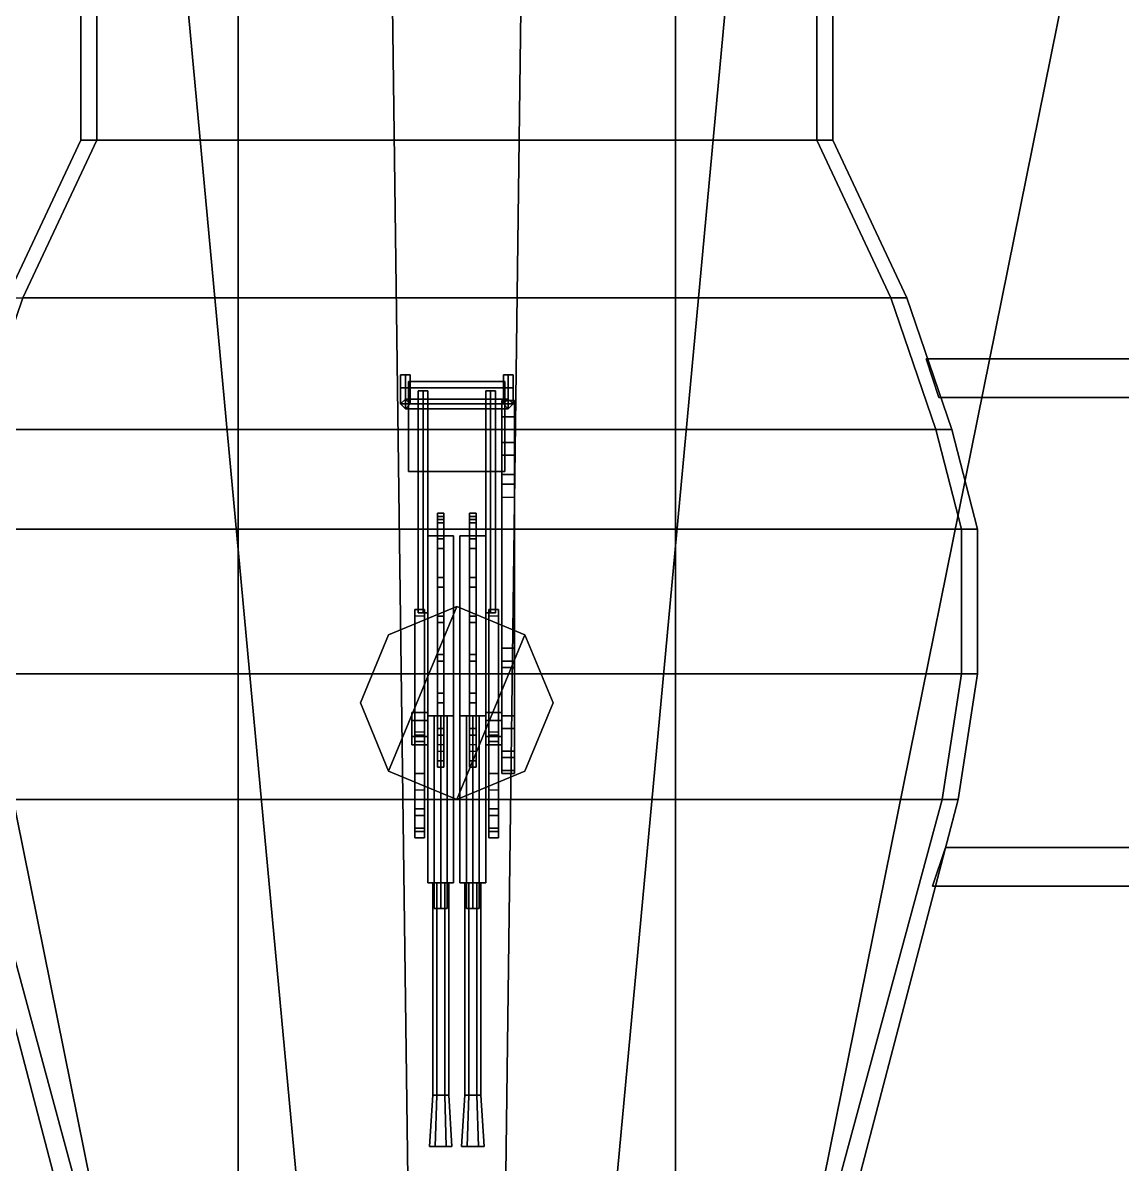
# Model space of a CAD drawing. Header units: millimetres. Extents: x -4.4 to 4.4, y -34.7 to 40.8.
# Drawn here: x -1.35 to 2.07, y -13.905 to -10.355 of the extents above; entities that cross this region are included whole.
import ezdxf

# ---------------------------------------------------------------- set-up
doc = ezdxf.new("R2010")
doc.units = ezdxf.units.MM
for name, color, linetype in [('gun', 1, 'Continuous'), ('sleeve', 5, 'Continuous'), ('superstructure', 3, 'Continuous'), ('turret', 2, 'Continuous')]:
    doc.layers.add(name, color=color, linetype=linetype)

msp = doc.modelspace()

# ---------------------------------------------------------------- linework, layer by layer
for points in [[(-0.68, -9.51, 2.26), (-3.01, -9.51, 2.16), (-3.01, -14.9, 2.13), (-0.68, -14.9, 2.2)], [(-2.79, -9.51, -1.97), (-2.04, -9.51, -2.19), (-0.95, -14.9, -2.19), (-2.43, -14.9, -1.51)], [(-2.04, -9.51, -2.19), (-0.91, -9.51, -2.41), (-0.41, -14.9, -2.41), (-0.95, -14.9, -2.19)], [(-0.91, -9.51, -2.41), (-0.21, -9.51, -2.54), (-0.14, -14.9, -2.54), (-0.41, -14.9, -2.41)], [(-0.68, -14.9, 2.2), (0.68, -14.9, 2.2), (0.68, -9.51, 2.26), (-0.68, -9.51, 2.26)], [(0.14, -14.9, -2.54), (-0.14, -14.9, -2.54), (-0.21, -9.51, -2.54), (0.21, -9.51, -2.54)], [(0.41, -14.9, -2.41), (0.14, -14.9, -2.54), (0.21, -9.51, -2.54), (0.91, -9.51, -2.41)], [(0.95, -14.9, -2.19), (0.41, -14.9, -2.41), (0.91, -9.51, -2.41), (2.04, -9.51, -2.19)], [(0.68, -14.9, 2.2), (3.01, -14.9, 2.13), (3.01, -9.51, 2.16), (0.68, -9.51, 2.26)], [(2.43, -14.9, -1.51), (0.95, -14.9, -2.19), (2.04, -9.51, -2.19), (2.79, -9.51, -1.97)], [(1.46, -11.4, 5.28), (4.13, -11.4, 4.17), (4.03, -11.4, 4.17), (1.46, -11.4, 5.18)], [(1.5, -11.52, 5.28), (4.13, -11.52, 4.17), (4.13, -11.4, 4.17), (1.46, -11.4, 5.28)], [(4.03, -11.4, 4.17), (4.03, -11.52, 4.17), (1.5, -11.52, 5.18), (1.46, -11.4, 5.18)], [(1.5, -11.52, 5.18), (4.03, -11.52, 4.17), (4.13, -11.52, 4.17), (1.5, -11.52, 5.28)], [(4.03, -12.92, 4.17), (4.03, -13.04, 4.17), (1.48, -13.04, 5.18), (1.52, -12.92, 5.18)], [(1.48, -13.04, 5.28), (4.13, -13.04, 4.17), (4.13, -12.92, 4.17), (1.52, -12.92, 5.28)], [(1.52, -12.92, 5.28), (4.13, -12.92, 4.17), (4.03, -12.92, 4.17), (1.52, -12.92, 5.18)], [(1.48, -13.04, 5.18), (4.03, -13.04, 4.17), (4.13, -13.04, 4.17), (1.48, -13.04, 5.28)]]:
    msp.add_3dface(points)
at = {"layer": 'gun'}
for points in [[(-0.0625, -13.03, 4.9617), (-0.075, -13.03, 4.94), (-0.075, -13.69, 4.94), (-0.0625, -13.69, 4.9617)], [(-0.075, -13.03, 4.94), (-0.0625, -13.03, 4.9183), (-0.0625, -13.69, 4.9183), (-0.075, -13.69, 4.94)], [(-0.0375, -13.03, 4.9617), (-0.0625, -13.03, 4.9617), (-0.0625, -13.69, 4.9617), (-0.0375, -13.69, 4.9617)], [(-0.0625, -13.03, 4.9183), (-0.0375, -13.03, 4.9183), (-0.0375, -13.69, 4.9183), (-0.0625, -13.69, 4.9183)], [(-0.025, -13.03, 4.94), (-0.0375, -13.03, 4.9617), (-0.0375, -13.69, 4.9617), (-0.025, -13.69, 4.94)], [(-0.0375, -13.03, 4.9183), (-0.025, -13.03, 4.94), (-0.025, -13.69, 4.94), (-0.0375, -13.69, 4.9183)], [(0.0375, -13.03, 4.7617), (0.025, -13.03, 4.74), (0.025, -13.69, 4.74), (0.0375, -13.69, 4.7617)], [(0.025, -13.03, 4.74), (0.0375, -13.03, 4.7183), (0.0375, -13.69, 4.7183), (0.025, -13.69, 4.74)], [(0.0625, -13.03, 4.7617), (0.0375, -13.03, 4.7617), (0.0375, -13.69, 4.7617), (0.0625, -13.69, 4.7617)], [(0.0375, -13.03, 4.7183), (0.0625, -13.03, 4.7183), (0.0625, -13.69, 4.7183), (0.0375, -13.69, 4.7183)], [(0.075, -13.03, 4.74), (0.0625, -13.03, 4.7617), (0.0625, -13.69, 4.7617), (0.075, -13.69, 4.74)], [(0.0625, -13.03, 4.7183), (0.075, -13.03, 4.74), (0.075, -13.69, 4.74), (0.0625, -13.69, 4.7183)], [(-0.085, -13.85, 4.94), (-0.0675, -13.85, 4.9703), (-0.0625, -13.69, 4.9617), (-0.075, -13.69, 4.94)], [(-0.0675, -13.85, 4.9097), (-0.085, -13.85, 4.94), (-0.075, -13.69, 4.94), (-0.0625, -13.69, 4.9183)], [(-0.0675, -13.85, 4.9703), (-0.0325, -13.85, 4.9703), (-0.0375, -13.69, 4.9617), (-0.0625, -13.69, 4.9617)], [(-0.0325, -13.85, 4.9097), (-0.0675, -13.85, 4.9097), (-0.0625, -13.69, 4.9183), (-0.0375, -13.69, 4.9183)], [(-0.0325, -13.85, 4.9703), (-0.015, -13.85, 4.94), (-0.025, -13.69, 4.94), (-0.0375, -13.69, 4.9617)], [(-0.015, -13.85, 4.94), (-0.0325, -13.85, 4.9097), (-0.0375, -13.69, 4.9183), (-0.025, -13.69, 4.94)], [(0.015, -13.85, 4.74), (0.0325, -13.85, 4.7703), (0.0375, -13.69, 4.7617), (0.025, -13.69, 4.74)], [(0.0325, -13.85, 4.7097), (0.015, -13.85, 4.74), (0.025, -13.69, 4.74), (0.0375, -13.69, 4.7183)], [(0.0325, -13.85, 4.7703), (0.0675, -13.85, 4.7703), (0.0625, -13.69, 4.7617), (0.0375, -13.69, 4.7617)], [(0.0675, -13.85, 4.7097), (0.0325, -13.85, 4.7097), (0.0375, -13.69, 4.7183), (0.0625, -13.69, 4.7183)], [(0.0675, -13.85, 4.7703), (0.085, -13.85, 4.74), (0.075, -13.69, 4.74), (0.0625, -13.69, 4.7617)], [(0.085, -13.85, 4.74), (0.0675, -13.85, 4.7097), (0.0625, -13.69, 4.7183), (0.075, -13.69, 4.74)], [(-0.0675, -13.85, 4.9097), (-0.0325, -13.85, 4.9703), (-0.0675, -13.85, 4.9703), (-0.085, -13.85, 4.94)], [(-0.0325, -13.85, 4.9097), (-0.015, -13.85, 4.94), (-0.0325, -13.85, 4.9703), (-0.0675, -13.85, 4.9097)], [(0.0325, -13.85, 4.7097), (0.0675, -13.85, 4.7703), (0.0325, -13.85, 4.7703), (0.015, -13.85, 4.74)], [(0.0675, -13.85, 4.7097), (0.085, -13.85, 4.74), (0.0675, -13.85, 4.7703), (0.0325, -13.85, 4.7097)]]:
    msp.add_3dface(points, dxfattribs=at)
at = {"layer": 'sleeve'}
for points in [[(-0.06, -11.88, 5.04), (-0.06, -11.9, 5.16), (-0.04, -11.9, 5.16), (-0.04, -11.88, 5.04)], [(-0.06, -11.9, 5.04), (-0.06, -11.93, 5.16), (-0.06, -11.9, 5.16), (-0.06, -11.88, 5.04)], [(-0.06, -11.9, 4.99), (-0.06, -11.9, 5.04), (-0.06, -11.88, 5.04), (-0.06, -11.88, 4.99)], [(-0.06, -11.88, 4.99), (-0.06, -11.88, 5.04), (-0.04, -11.88, 5.04), (-0.04, -11.88, 4.99)], [(-0.06, -11.89, 4.85), (-0.06, -11.88, 4.99), (-0.04, -11.88, 4.99), (-0.04, -11.89, 4.85)], [(-0.06, -11.91, 4.85), (-0.06, -11.9, 4.99), (-0.06, -11.88, 4.99), (-0.06, -11.89, 4.85)], [(-0.04, -11.89, 4.85), (-0.04, -11.91, 4.85), (-0.06, -11.91, 4.85), (-0.06, -11.89, 4.85)], [(-0.04, -11.9, 5.16), (-0.04, -11.93, 5.16), (-0.04, -11.9, 5.04), (-0.04, -11.88, 5.04)], [(-0.04, -11.88, 5.04), (-0.04, -11.9, 5.04), (-0.04, -11.9, 4.99), (-0.04, -11.88, 4.99)], [(-0.04, -11.88, 4.99), (-0.04, -11.9, 4.99), (-0.04, -11.91, 4.85), (-0.04, -11.89, 4.85)], [(0.04, -11.9, 4.79), (0.04, -11.9, 4.84), (0.04, -11.88, 4.84), (0.04, -11.88, 4.79)], [(0.04, -11.88, 4.79), (0.04, -11.88, 4.84), (0.06, -11.88, 4.84), (0.06, -11.88, 4.79)], [(0.04, -11.89, 4.65), (0.04, -11.88, 4.79), (0.06, -11.88, 4.79), (0.06, -11.89, 4.65)], [(0.04, -11.91, 4.65), (0.04, -11.9, 4.79), (0.04, -11.88, 4.79), (0.04, -11.89, 4.65)], [(0.04, -11.88, 4.84), (0.04, -11.9, 4.96), (0.06, -11.9, 4.96), (0.06, -11.88, 4.84)], [(0.04, -11.9, 4.84), (0.04, -11.93, 4.96), (0.04, -11.9, 4.96), (0.04, -11.88, 4.84)], [(0.06, -11.89, 4.65), (0.06, -11.91, 4.65), (0.04, -11.91, 4.65), (0.04, -11.89, 4.65)], [(0.06, -11.88, 4.84), (0.06, -11.9, 4.84), (0.06, -11.9, 4.79), (0.06, -11.88, 4.79)], [(0.06, -11.88, 4.79), (0.06, -11.9, 4.79), (0.06, -11.91, 4.65), (0.06, -11.89, 4.65)], [(0.06, -11.9, 4.96), (0.06, -11.93, 4.96), (0.06, -11.9, 4.84), (0.06, -11.88, 4.84)], [(-0.04, -11.9, 5.04), (-0.04, -11.93, 5.16), (-0.06, -11.93, 5.16), (-0.06, -11.9, 5.04)], [(-0.04, -11.9, 4.99), (-0.04, -11.9, 5.04), (-0.06, -11.9, 5.04), (-0.06, -11.9, 4.99)], [(-0.04, -11.91, 4.85), (-0.04, -11.9, 4.99), (-0.06, -11.9, 4.99), (-0.06, -11.91, 4.85)], [(-0.06, -11.9, 5.16), (-0.06, -11.96, 5.3), (-0.04, -11.96, 5.3), (-0.04, -11.9, 5.16)], [(-0.06, -11.93, 5.16), (-0.06, -11.99, 5.3), (-0.06, -11.96, 5.3), (-0.06, -11.9, 5.16)], [(-0.04, -11.96, 5.3), (-0.04, -11.99, 5.3), (-0.04, -11.93, 5.16), (-0.04, -11.9, 5.16)], [(0.04, -11.9, 4.96), (0.04, -11.96, 5.1), (0.06, -11.96, 5.1), (0.06, -11.9, 4.96)], [(0.04, -11.93, 4.96), (0.04, -11.99, 5.1), (0.04, -11.96, 5.1), (0.04, -11.9, 4.96)], [(0.06, -11.9, 4.79), (0.06, -11.9, 4.84), (0.04, -11.9, 4.84), (0.04, -11.9, 4.79)], [(0.06, -11.91, 4.65), (0.06, -11.9, 4.79), (0.04, -11.9, 4.79), (0.04, -11.91, 4.65)], [(0.06, -11.9, 4.84), (0.06, -11.93, 4.96), (0.04, -11.93, 4.96), (0.04, -11.9, 4.84)], [(0.06, -11.96, 5.1), (0.06, -11.99, 5.1), (0.06, -11.93, 4.96), (0.06, -11.9, 4.96)], [(-0.09, -11.95, 4.99), (-0.09, -12.51, 4.99), (-0.01, -12.51, 4.99), (-0.01, -11.95, 4.99)], [(-0.01, -11.95, 4.85), (-0.01, -12.51, 4.85), (-0.09, -12.51, 4.85), (-0.09, -11.95, 4.85)], [(-0.09, -12.51, 4.85), (-0.09, -12.51, 4.99), (-0.09, -11.95, 4.99), (-0.09, -11.95, 4.85)], [(-0.09, -11.95, 4.85), (-0.09, -11.95, 4.99), (-0.01, -11.95, 4.99), (-0.01, -11.95, 4.85)], [(-0.04, -11.93, 5.16), (-0.04, -11.99, 5.3), (-0.06, -11.99, 5.3), (-0.06, -11.93, 5.16)], [(-0.06, -11.96, 5.3), (-0.06, -12.08, 5.45), (-0.04, -12.08, 5.45), (-0.04, -11.96, 5.3)], [(-0.06, -11.99, 5.3), (-0.06, -12.11, 5.44), (-0.06, -12.08, 5.45), (-0.06, -11.96, 5.3)], [(-0.04, -12.08, 5.45), (-0.04, -12.11, 5.44), (-0.04, -11.99, 5.3), (-0.04, -11.96, 5.3)], [(-0.01, -11.95, 4.99), (-0.01, -12.51, 4.99), (-0.01, -12.51, 4.85), (-0.01, -11.95, 4.85)], [(0.01, -12.51, 4.65), (0.01, -12.51, 4.79), (0.01, -11.95, 4.79), (0.01, -11.95, 4.65)], [(0.01, -11.95, 4.79), (0.01, -12.51, 4.79), (0.09, -12.51, 4.79), (0.09, -11.95, 4.79)], [(0.09, -11.95, 4.65), (0.09, -12.51, 4.65), (0.01, -12.51, 4.65), (0.01, -11.95, 4.65)], [(0.01, -11.95, 4.65), (0.01, -11.95, 4.79), (0.09, -11.95, 4.79), (0.09, -11.95, 4.65)], [(0.06, -11.93, 4.96), (0.06, -11.99, 5.1), (0.04, -11.99, 5.1), (0.04, -11.93, 4.96)], [(0.04, -11.96, 5.1), (0.04, -12.08, 5.25), (0.06, -12.08, 5.25), (0.06, -11.96, 5.1)], [(0.04, -11.99, 5.1), (0.04, -12.11, 5.24), (0.04, -12.08, 5.25), (0.04, -11.96, 5.1)], [(0.06, -12.08, 5.25), (0.06, -12.11, 5.24), (0.06, -11.99, 5.1), (0.06, -11.96, 5.1)], [(0.09, -11.95, 4.79), (0.09, -12.51, 4.79), (0.09, -12.51, 4.65), (0.09, -11.95, 4.65)], [(-0.04, -11.99, 5.3), (-0.04, -12.11, 5.44), (-0.06, -12.11, 5.44), (-0.06, -11.99, 5.3)], [(0.06, -11.99, 5.1), (0.06, -12.11, 5.24), (0.04, -12.11, 5.24), (0.04, -11.99, 5.1)], [(-0.06, -12.08, 5.45), (-0.06, -12.2, 5.54), (-0.04, -12.2, 5.54), (-0.04, -12.08, 5.45)], [(-0.06, -12.11, 5.44), (-0.06, -12.22, 5.52), (-0.06, -12.2, 5.54), (-0.06, -12.08, 5.45)], [(-0.04, -12.2, 5.54), (-0.04, -12.22, 5.52), (-0.04, -12.11, 5.44), (-0.04, -12.08, 5.45)], [(0.04, -12.08, 5.25), (0.04, -12.2, 5.34), (0.06, -12.2, 5.34), (0.06, -12.08, 5.25)], [(0.04, -12.11, 5.24), (0.04, -12.22, 5.32), (0.04, -12.2, 5.34), (0.04, -12.08, 5.25)], [(0.06, -12.2, 5.34), (0.06, -12.22, 5.32), (0.06, -12.11, 5.24), (0.06, -12.08, 5.25)], [(-0.04, -12.11, 5.44), (-0.04, -12.22, 5.52), (-0.06, -12.22, 5.52), (-0.06, -12.11, 5.44)], [(0.06, -12.11, 5.24), (0.06, -12.22, 5.32), (0.04, -12.22, 5.32), (0.04, -12.11, 5.24)], [(-0.06, -12.22, 5.52), (-0.06, -12.34, 5.57), (-0.06, -12.32, 5.59), (-0.06, -12.2, 5.54)], [(-0.06, -12.2, 5.54), (-0.06, -12.32, 5.59), (-0.04, -12.32, 5.59), (-0.04, -12.2, 5.54)], [(-0.04, -12.32, 5.59), (-0.04, -12.34, 5.57), (-0.04, -12.22, 5.52), (-0.04, -12.2, 5.54)], [(0.04, -12.22, 5.32), (0.04, -12.34, 5.37), (0.04, -12.32, 5.39), (0.04, -12.2, 5.34)], [(0.04, -12.2, 5.34), (0.04, -12.32, 5.39), (0.06, -12.32, 5.39), (0.06, -12.2, 5.34)], [(0.06, -12.32, 5.39), (0.06, -12.34, 5.37), (0.06, -12.22, 5.32), (0.06, -12.2, 5.34)], [(-0.04, -12.22, 5.52), (-0.04, -12.34, 5.57), (-0.06, -12.34, 5.57), (-0.06, -12.22, 5.52)], [(0.06, -12.22, 5.32), (0.06, -12.34, 5.37), (0.04, -12.34, 5.37), (0.04, -12.22, 5.32)], [(-0.06, -12.34, 5.57), (-0.06, -12.44, 5.59), (-0.06, -12.47, 5.62), (-0.06, -12.32, 5.59)], [(-0.06, -12.32, 5.59), (-0.06, -12.47, 5.62), (-0.04, -12.47, 5.62), (-0.04, -12.32, 5.59)], [(-0.04, -12.34, 5.57), (-0.04, -12.44, 5.59), (-0.06, -12.44, 5.59), (-0.06, -12.34, 5.57)], [(-0.04, -12.47, 5.62), (-0.04, -12.44, 5.59), (-0.04, -12.34, 5.57), (-0.04, -12.32, 5.59)], [(0.04, -12.34, 5.37), (0.04, -12.44, 5.39), (0.04, -12.47, 5.42), (0.04, -12.32, 5.39)], [(0.04, -12.32, 5.39), (0.04, -12.47, 5.42), (0.06, -12.47, 5.42), (0.06, -12.32, 5.39)], [(0.06, -12.34, 5.37), (0.06, -12.44, 5.39), (0.04, -12.44, 5.39), (0.04, -12.34, 5.37)], [(0.06, -12.47, 5.42), (0.06, -12.44, 5.39), (0.06, -12.34, 5.37), (0.06, -12.32, 5.39)], [(-0.04, -12.44, 5.59), (-0.04, -12.55, 5.6), (-0.06, -12.55, 5.6), (-0.06, -12.44, 5.59)], [(-0.06, -12.44, 5.59), (-0.06, -12.55, 5.6), (-0.06, -12.57, 5.62), (-0.06, -12.47, 5.62)], [(-0.04, -12.57, 5.62), (-0.04, -12.55, 5.6), (-0.04, -12.44, 5.59), (-0.04, -12.47, 5.62)], [(0.06, -12.44, 5.39), (0.06, -12.55, 5.4), (0.04, -12.55, 5.4), (0.04, -12.44, 5.39)], [(0.04, -12.44, 5.39), (0.04, -12.55, 5.4), (0.04, -12.57, 5.42), (0.04, -12.47, 5.42)], [(0.06, -12.57, 5.42), (0.06, -12.55, 5.4), (0.06, -12.44, 5.39), (0.06, -12.47, 5.42)], [(-0.06, -12.47, 5.62), (-0.06, -12.57, 5.62), (-0.04, -12.57, 5.62), (-0.04, -12.47, 5.62)], [(0.04, -12.47, 5.42), (0.04, -12.57, 5.42), (0.06, -12.57, 5.42), (0.06, -12.47, 5.42)], [(-0.07, -12.51, 4.9746), (-0.09, -12.51, 4.94), (-0.09, -13.03, 4.94), (-0.07, -13.03, 4.9746)], [(-0.09, -12.51, 4.94), (-0.07, -12.51, 4.9054), (-0.07, -13.03, 4.9054), (-0.09, -13.03, 4.94)], [(-0.01, -12.51, 4.85), (-0.01, -12.51, 4.99), (-0.09, -12.51, 4.99), (-0.09, -12.51, 4.85)], [(-0.03, -12.51, 4.9746), (-0.07, -12.51, 4.9746), (-0.07, -13.03, 4.9746), (-0.03, -13.03, 4.9746)], [(-0.07, -12.51, 4.88), (-0.05, -12.51, 4.86), (-0.05, -13.11, 4.86), (-0.07, -13.11, 4.88)], [(-0.05, -12.51, 4.9), (-0.07, -12.51, 4.88), (-0.07, -13.11, 4.88), (-0.05, -13.11, 4.9)], [(-0.07, -12.51, 4.9054), (-0.03, -12.51, 4.9054), (-0.03, -13.03, 4.9054), (-0.07, -13.03, 4.9054)], [(-0.05, -12.51, 4.86), (-0.03, -12.51, 4.88), (-0.03, -13.11, 4.88), (-0.05, -13.11, 4.86)], [(-0.03, -12.51, 4.88), (-0.05, -12.51, 4.9), (-0.05, -13.11, 4.9), (-0.03, -13.11, 4.88)], [(-0.01, -12.51, 4.94), (-0.03, -12.51, 4.9746), (-0.03, -13.03, 4.9746), (-0.01, -13.03, 4.94)], [(-0.03, -12.51, 4.9054), (-0.01, -12.51, 4.94), (-0.01, -13.03, 4.94), (-0.03, -13.03, 4.9054)], [(0.03, -12.51, 4.7746), (0.01, -12.51, 4.74), (0.01, -13.03, 4.74), (0.03, -13.03, 4.7746)], [(0.01, -12.51, 4.74), (0.03, -12.51, 4.7054), (0.03, -13.03, 4.7054), (0.01, -13.03, 4.74)], [(0.09, -12.51, 4.65), (0.09, -12.51, 4.79), (0.01, -12.51, 4.79), (0.01, -12.51, 4.65)], [(0.07, -12.51, 4.7746), (0.03, -12.51, 4.7746), (0.03, -13.03, 4.7746), (0.07, -13.03, 4.7746)], [(0.03, -12.51, 4.68), (0.05, -12.51, 4.66), (0.05, -13.11, 4.66), (0.03, -13.11, 4.68)], [(0.05, -12.51, 4.7), (0.03, -12.51, 4.68), (0.03, -13.11, 4.68), (0.05, -13.11, 4.7)], [(0.03, -12.51, 4.7054), (0.07, -12.51, 4.7054), (0.07, -13.03, 4.7054), (0.03, -13.03, 4.7054)], [(0.05, -12.51, 4.66), (0.07, -12.51, 4.68), (0.07, -13.11, 4.68), (0.05, -13.11, 4.66)], [(0.07, -12.51, 4.68), (0.05, -12.51, 4.7), (0.05, -13.11, 4.7), (0.07, -13.11, 4.68)], [(0.09, -12.51, 4.74), (0.07, -12.51, 4.7746), (0.07, -13.03, 4.7746), (0.09, -13.03, 4.74)], [(0.07, -12.51, 4.7054), (0.09, -12.51, 4.74), (0.09, -13.03, 4.74), (0.07, -13.03, 4.7054)], [(-0.06, -12.55, 5.6), (-0.06, -12.65, 5.58), (-0.06, -12.67, 5.6), (-0.06, -12.57, 5.62)], [(-0.04, -12.55, 5.6), (-0.04, -12.65, 5.58), (-0.06, -12.65, 5.58), (-0.06, -12.55, 5.6)], [(-0.04, -12.67, 5.6), (-0.04, -12.65, 5.58), (-0.04, -12.55, 5.6), (-0.04, -12.57, 5.62)], [(0.04, -12.55, 5.4), (0.04, -12.65, 5.38), (0.04, -12.67, 5.4), (0.04, -12.57, 5.42)], [(0.06, -12.55, 5.4), (0.06, -12.65, 5.38), (0.04, -12.65, 5.38), (0.04, -12.55, 5.4)], [(0.06, -12.67, 5.4), (0.06, -12.65, 5.38), (0.06, -12.55, 5.4), (0.06, -12.57, 5.42)], [(-0.06, -12.57, 5.62), (-0.06, -12.67, 5.6), (-0.04, -12.67, 5.6), (-0.04, -12.57, 5.62)], [(-0.06, -12.6, 4.97), (-0.06, -12.65, 5.58), (-0.04, -12.65, 5.58), (-0.04, -12.6, 4.97)], [(-0.06, -12.62, 4.97), (-0.06, -12.67, 5.6), (-0.06, -12.65, 5.58), (-0.06, -12.6, 4.97)], [(-0.04, -12.65, 5.58), (-0.04, -12.67, 5.6), (-0.04, -12.62, 4.97), (-0.04, -12.6, 4.97)], [(0.04, -12.57, 5.42), (0.04, -12.67, 5.4), (0.06, -12.67, 5.4), (0.06, -12.57, 5.42)], [(0.04, -12.6, 4.77), (0.04, -12.65, 5.38), (0.06, -12.65, 5.38), (0.06, -12.6, 4.77)], [(0.04, -12.62, 4.77), (0.04, -12.67, 5.4), (0.04, -12.65, 5.38), (0.04, -12.6, 4.77)], [(0.06, -12.65, 5.38), (0.06, -12.67, 5.4), (0.06, -12.62, 4.77), (0.06, -12.6, 4.77)], [(-0.04, -12.62, 4.97), (-0.04, -12.67, 5.6), (-0.06, -12.67, 5.6), (-0.06, -12.62, 4.97)], [(0.06, -12.62, 4.77), (0.06, -12.67, 5.4), (0.04, -12.67, 5.4), (0.04, -12.62, 4.77)], [(-0.03, -13.03, 4.9746), (-0.07, -13.03, 4.9746), (-0.09, -13.03, 4.94), (-0.01, -13.03, 4.94)], [(-0.01, -13.03, 4.94), (-0.09, -13.03, 4.94), (-0.07, -13.03, 4.9054), (-0.03, -13.03, 4.9054)], [(0.07, -13.03, 4.7746), (0.03, -13.03, 4.7746), (0.01, -13.03, 4.74), (0.09, -13.03, 4.74)], [(0.09, -13.03, 4.74), (0.01, -13.03, 4.74), (0.03, -13.03, 4.7054), (0.07, -13.03, 4.7054)], [(-0.05, -13.11, 4.9), (-0.07, -13.11, 4.88), (-0.05, -13.11, 4.86), (-0.03, -13.11, 4.88)], [(0.05, -13.11, 4.7), (0.03, -13.11, 4.68), (0.05, -13.11, 4.66), (0.07, -13.11, 4.68)]]:
    msp.add_3dface(points, dxfattribs=at)
at = {"layer": 'superstructure'}
for points in [[(-1.17, -8.28, 5.28), (-1.17, -8.28, 2.16), (-1.17, -10.72, 2.16), (-1.17, -10.72, 5.28)], [(-1.17, -8.28, 5.28), (-1.17, -10.72, 5.28), (-1.12, -10.72, 5.28), (-1.12, -8.28, 5.28)], [(1.12, -10.72, 4.17), (1.12, -8.28, 4.17), (-1.12, -8.28, 4.17), (-1.12, -10.72, 4.17)], [(-1.12, -8.28, 4.17), (-1.12, -8.28, 5.28), (-1.12, -10.72, 5.28), (-1.12, -10.72, 4.17)], [(1.12, -8.28, 5.28), (1.12, -8.28, 4.17), (1.12, -10.72, 4.17), (1.12, -10.72, 5.28)], [(1.17, -10.72, 5.28), (1.17, -8.28, 5.28), (1.12, -8.28, 5.28), (1.12, -10.72, 5.28)], [(1.17, -10.72, 2.16), (1.17, -8.28, 2.16), (1.17, -8.28, 5.28), (1.17, -10.72, 5.28)], [(-1.17, -10.72, 5.28), (-1.17, -10.72, 2.16), (-1.4, -11.21, 2.16), (-1.4, -11.21, 5.28)], [(-1.17, -10.72, 5.28), (-1.4, -11.21, 5.28), (-1.35, -11.21, 5.28), (-1.12, -10.72, 5.28)], [(1.35, -11.21, 4.17), (1.12, -10.72, 4.17), (-1.12, -10.72, 4.17), (-1.35, -11.21, 4.17)], [(-1.12, -10.72, 4.17), (-1.12, -10.72, 5.28), (-1.35, -11.21, 5.28), (-1.35, -11.21, 4.17)], [(1.12, -10.72, 5.28), (1.12, -10.72, 4.17), (1.35, -11.21, 4.17), (1.35, -11.21, 5.28)], [(1.4, -11.21, 5.28), (1.17, -10.72, 5.28), (1.12, -10.72, 5.28), (1.35, -11.21, 5.28)], [(1.4, -11.21, 2.16), (1.17, -10.72, 2.16), (1.17, -10.72, 5.28), (1.4, -11.21, 5.28)], [(-1.35, -11.21, 4.17), (-1.49, -11.62, 4.17), (1.49, -11.62, 4.17), (1.35, -11.21, 4.17)], [(-1.35, -11.21, 4.17), (-1.35, -11.21, 5.28), (-1.49, -11.62, 5.28), (-1.49, -11.62, 4.17)], [(1.35, -11.21, 5.28), (1.35, -11.21, 4.17), (1.49, -11.62, 4.17), (1.49, -11.62, 5.28)], [(1.54, -11.62, 5.28), (1.4, -11.21, 5.28), (1.35, -11.21, 5.28), (1.49, -11.62, 5.28)], [(1.54, -11.62, 5.28), (1.54, -11.62, 2.16), (1.4, -11.21, 2.16), (1.4, -11.21, 5.28)], [(1.57, -11.93, 4.17), (1.49, -11.62, 4.17), (-1.49, -11.62, 4.17), (-1.57, -11.93, 4.17)], [(1.49, -11.62, 5.28), (1.49, -11.62, 4.17), (1.57, -11.93, 4.17), (1.57, -11.93, 5.28)], [(1.62, -11.93, 5.28), (1.54, -11.62, 5.28), (1.49, -11.62, 5.28), (1.57, -11.93, 5.28)], [(1.62, -11.93, 2.16), (1.54, -11.62, 2.16), (1.54, -11.62, 5.28), (1.62, -11.93, 5.28)], [(-1.57, -11.93, 4.17), (-1.57, -12.38, 4.17), (1.57, -12.38, 4.17), (1.57, -11.93, 4.17)], [(1.57, -11.93, 5.28), (1.57, -11.93, 4.17), (1.57, -12.38, 4.17), (1.57, -12.38, 5.28)], [(1.62, -12.38, 5.28), (1.62, -11.93, 5.28), (1.57, -11.93, 5.28), (1.57, -12.38, 5.28)], [(1.62, -12.38, 5.28), (1.62, -12.38, 2.16), (1.62, -11.93, 2.16), (1.62, -11.93, 5.28)], [(-1.57, -12.38, 4.17), (-1.51, -12.77, 4.17), (1.51, -12.77, 4.17), (1.57, -12.38, 4.17)], [(1.57, -12.38, 5.28), (1.57, -12.38, 4.17), (1.51, -12.77, 4.17), (1.51, -12.77, 5.28)], [(1.56, -12.77, 5.28), (1.62, -12.38, 5.28), (1.57, -12.38, 5.28), (1.51, -12.77, 5.28)], [(1.56, -12.77, 5.28), (1.56, -12.77, 2.16), (1.62, -12.38, 2.16), (1.62, -12.38, 5.28)], [(-1.56, -12.77, 5.28), (-1.56, -12.77, 2.16), (-1.17, -14.26, 2.16), (-1.17, -14.26, 5.28)], [(-1.56, -12.77, 5.28), (-1.17, -14.26, 5.28), (-1.12, -14.21, 5.28), (-1.51, -12.77, 5.28)], [(1.12, -14.21, 4.17), (1.51, -12.77, 4.17), (-1.51, -12.77, 4.17), (-1.12, -14.21, 4.17)], [(-1.51, -12.77, 4.17), (-1.51, -12.77, 5.28), (-1.12, -14.21, 5.28), (-1.12, -14.21, 4.17)], [(1.51, -12.77, 5.28), (1.51, -12.77, 4.17), (1.12, -14.21, 4.17), (1.12, -14.21, 5.28)], [(1.17, -14.26, 5.28), (1.56, -12.77, 5.28), (1.51, -12.77, 5.28), (1.12, -14.21, 5.28)], [(1.17, -14.26, 2.16), (1.56, -12.77, 2.16), (1.56, -12.77, 5.28), (1.17, -14.26, 5.28)]]:
    msp.add_3dface(points, dxfattribs=at)
at = {"layer": 'turret'}
for points in [[(-0.16, -11.49, 4.755), (-0.175, -11.49, 4.77), (-0.175, -11.45, 4.77), (-0.16, -11.45, 4.755)], [(-0.175, -11.49, 4.77), (-0.16, -11.49, 4.785), (-0.16, -11.45, 4.785), (-0.175, -11.45, 4.77)], [(-0.175, -11.45, 4.77), (-0.16, -11.45, 4.785), (-0.145, -11.45, 4.77), (-0.16, -11.45, 4.755)], [(-0.145, -11.49, 4.77), (-0.16, -11.49, 4.755), (-0.16, -11.45, 4.755), (-0.145, -11.45, 4.77)], [(-0.16, -11.49, 4.785), (-0.145, -11.49, 4.77), (-0.145, -11.45, 4.77), (-0.16, -11.45, 4.785)], [(0.16, -11.49, 4.755), (0.145, -11.49, 4.77), (0.145, -11.45, 4.77), (0.16, -11.45, 4.755)], [(0.145, -11.49, 4.77), (0.16, -11.49, 4.785), (0.16, -11.45, 4.785), (0.145, -11.45, 4.77)], [(0.145, -11.45, 4.77), (0.16, -11.45, 4.785), (0.175, -11.45, 4.77), (0.16, -11.45, 4.755)], [(0.175, -11.49, 4.77), (0.16, -11.49, 4.755), (0.16, -11.45, 4.755), (0.175, -11.45, 4.77)], [(0.16, -11.49, 4.785), (0.175, -11.49, 4.77), (0.175, -11.45, 4.77), (0.16, -11.45, 4.785)], [(-0.16, -11.525, 4.72), (-0.175, -11.54, 4.72), (-0.175, -11.49, 4.77), (-0.16, -11.49, 4.755)], [(-0.175, -11.54, 4.72), (-0.16, -11.555, 4.72), (-0.16, -11.49, 4.785), (-0.175, -11.49, 4.77)], [(-0.145, -11.54, 4.72), (-0.16, -11.525, 4.72), (-0.16, -11.49, 4.755), (-0.145, -11.49, 4.77)], [(-0.16, -11.555, 4.72), (-0.145, -11.54, 4.72), (-0.145, -11.49, 4.77), (-0.16, -11.49, 4.785)], [(-0.15, -11.47, 4.77), (0.15, -11.47, 4.77), (0.15, -11.47, 4.61), (-0.15, -11.47, 4.61)], [(-0.15, -11.49, 4.61), (-0.15, -11.49, 4.77), (-0.15, -11.47, 4.77), (-0.15, -11.47, 4.61)], [(-0.15, -11.47, 4.61), (0.15, -11.47, 4.61), (0.15, -11.49, 4.61), (-0.15, -11.49, 4.61)], [(-0.15, -11.49, 4.77), (0.15, -11.49, 4.77), (0.15, -11.47, 4.77), (-0.15, -11.47, 4.77)], [(-0.15, -11.47, 4.48), (0.15, -11.47, 4.48), (0.15, -11.47, 4.46), (-0.15, -11.47, 4.46)], [(-0.15, -11.75, 4.48), (0.15, -11.75, 4.48), (0.15, -11.47, 4.48), (-0.15, -11.47, 4.48)], [(0.15, -11.47, 4.46), (0.15, -11.75, 4.46), (-0.15, -11.75, 4.46), (-0.15, -11.47, 4.46)], [(-0.15, -11.47, 4.46), (-0.15, -11.75, 4.46), (-0.15, -11.75, 4.48), (-0.15, -11.47, 4.48)], [(0.15, -11.49, 4.61), (0.15, -11.49, 4.77), (-0.15, -11.49, 4.77), (-0.15, -11.49, 4.61)], [(-0.12, -11.5, 4.43), (-0.105, -11.5, 4.445), (-0.09, -11.5, 4.43), (-0.105, -11.5, 4.415)], [(-0.105, -11.5, 4.445), (-0.12, -11.5, 4.43), (-0.12, -12.19, 4.43), (-0.105, -12.19, 4.445)], [(-0.12, -11.5, 4.43), (-0.105, -11.5, 4.415), (-0.105, -12.19, 4.415), (-0.12, -12.19, 4.43)], [(-0.09, -11.5, 4.43), (-0.105, -11.5, 4.445), (-0.105, -12.19, 4.445), (-0.09, -12.19, 4.43)], [(-0.105, -11.5, 4.415), (-0.09, -11.5, 4.43), (-0.09, -12.19, 4.43), (-0.105, -12.19, 4.415)], [(0.09, -11.5, 4.43), (0.105, -11.5, 4.445), (0.12, -11.5, 4.43), (0.105, -11.5, 4.415)], [(0.105, -11.5, 4.445), (0.09, -11.5, 4.43), (0.09, -12.19, 4.43), (0.105, -12.19, 4.445)], [(0.09, -11.5, 4.43), (0.105, -11.5, 4.415), (0.105, -12.19, 4.415), (0.09, -12.19, 4.43)], [(0.12, -11.5, 4.43), (0.105, -11.5, 4.445), (0.105, -12.19, 4.445), (0.12, -12.19, 4.43)], [(0.105, -11.5, 4.415), (0.12, -11.5, 4.43), (0.12, -12.19, 4.43), (0.105, -12.19, 4.415)], [(0.16, -11.525, 4.72), (0.145, -11.54, 4.72), (0.145, -11.49, 4.77), (0.16, -11.49, 4.755)], [(0.145, -11.54, 4.72), (0.16, -11.555, 4.72), (0.16, -11.49, 4.785), (0.145, -11.49, 4.77)], [(0.15, -11.47, 4.61), (0.15, -11.47, 4.77), (0.15, -11.49, 4.77), (0.15, -11.49, 4.61)], [(0.15, -11.47, 4.48), (0.15, -11.75, 4.48), (0.15, -11.75, 4.46), (0.15, -11.47, 4.46)], [(0.175, -11.54, 4.72), (0.16, -11.525, 4.72), (0.16, -11.49, 4.755), (0.175, -11.49, 4.77)], [(0.16, -11.555, 4.72), (0.175, -11.54, 4.72), (0.175, -11.49, 4.77), (0.16, -11.49, 4.785)], [(0.16, -11.525, 4.43), (0.175, -11.54, 4.415), (-0.175, -11.54, 4.415), (-0.16, -11.525, 4.43)], [(-0.16, -11.525, 4.43), (-0.175, -11.54, 4.415), (-0.175, -11.54, 4.72), (-0.16, -11.525, 4.72)], [(0.145, -11.54, 4.445), (0.16, -11.525, 4.43), (-0.16, -11.525, 4.43), (-0.145, -11.54, 4.445)], [(-0.145, -11.54, 4.445), (-0.16, -11.525, 4.43), (-0.16, -11.525, 4.72), (-0.145, -11.54, 4.72)], [(0.14, -11.58, 5.08), (0.14, -11.58, 5.12), (0.14, -11.53, 5.13), (0.14, -11.53, 5.08)], [(0.14, -11.53, 5.08), (0.14, -11.53, 5.13), (0.18, -11.53, 5.13), (0.18, -11.53, 5.08)], [(0.14, -11.76, 5.04), (0.14, -11.79, 5.08), (0.14, -11.53, 5.08), (0.14, -11.54, 5.04)], [(0.14, -11.53, 5.08), (0.14, -11.79, 5.08), (0.18, -11.79, 5.08), (0.18, -11.53, 5.08)], [(0.14, -11.54, 5.04), (0.14, -11.53, 5.08), (0.18, -11.53, 5.08), (0.18, -11.54, 5.04)], [(0.14, -11.53, 5.13), (0.14, -11.66, 5.41), (0.18, -11.66, 5.41), (0.18, -11.53, 5.13)], [(0.14, -11.58, 5.12), (0.14, -11.7, 5.36), (0.14, -11.66, 5.41), (0.14, -11.53, 5.13)], [(0.16, -11.525, 4.43), (0.145, -11.54, 4.445), (0.145, -11.54, 4.72), (0.16, -11.525, 4.72)], [(0.175, -11.54, 4.415), (0.16, -11.525, 4.43), (0.16, -11.525, 4.72), (0.175, -11.54, 4.72)], [(0.18, -11.53, 5.13), (0.18, -11.58, 5.12), (0.18, -11.58, 5.08), (0.18, -11.53, 5.08)], [(0.18, -11.53, 5.08), (0.18, -11.79, 5.08), (0.18, -11.76, 5.04), (0.18, -11.54, 5.04)], [(0.18, -11.66, 5.41), (0.18, -11.7, 5.36), (0.18, -11.58, 5.12), (0.18, -11.53, 5.13)], [(0.175, -11.54, 4.415), (0.16, -11.555, 4.43), (-0.16, -11.555, 4.43), (-0.175, -11.54, 4.415)], [(-0.175, -11.54, 4.415), (-0.16, -11.555, 4.43), (-0.16, -11.555, 4.72), (-0.175, -11.54, 4.72)], [(0.16, -11.555, 4.43), (0.145, -11.54, 4.445), (-0.145, -11.54, 4.445), (-0.16, -11.555, 4.43)], [(-0.16, -11.555, 4.43), (-0.145, -11.54, 4.445), (-0.145, -11.54, 4.72), (-0.16, -11.555, 4.72)], [(0.18, -11.54, 5.04), (0.18, -11.76, 5.04), (0.14, -11.76, 5.04), (0.14, -11.54, 5.04)], [(0.145, -11.54, 4.445), (0.16, -11.555, 4.43), (0.16, -11.555, 4.72), (0.145, -11.54, 4.72)], [(0.16, -11.555, 4.43), (0.175, -11.54, 4.415), (0.175, -11.54, 4.72), (0.16, -11.555, 4.72)], [(0.18, -11.58, 5.08), (0.18, -11.58, 5.12), (0.14, -11.58, 5.12), (0.14, -11.58, 5.08)], [(0.18, -11.58, 5.12), (0.18, -11.7, 5.36), (0.14, -11.7, 5.36), (0.14, -11.58, 5.12)], [(0.14, -11.7, 5.36), (0.14, -12.68, 5.07), (0.14, -12.69, 5.12), (0.14, -11.66, 5.41)], [(0.14, -11.66, 5.41), (0.14, -12.69, 5.12), (0.18, -12.69, 5.12), (0.18, -11.66, 5.41)], [(0.18, -12.69, 5.12), (0.18, -12.68, 5.07), (0.18, -11.7, 5.36), (0.18, -11.66, 5.41)], [(0.18, -11.7, 5.36), (0.18, -12.68, 5.07), (0.14, -12.68, 5.07), (0.14, -11.7, 5.36)], [(-0.15, -11.75, 4.46), (0.15, -11.75, 4.46), (0.15, -11.75, 4.48), (-0.15, -11.75, 4.48)], [(0.18, -11.76, 5.04), (0.18, -12.3, 4.45), (0.14, -12.3, 4.45), (0.14, -11.76, 5.04)], [(0.14, -12.3, 4.45), (0.14, -12.34, 4.54), (0.14, -11.79, 5.08), (0.14, -11.76, 5.04)], [(0.18, -11.79, 5.08), (0.18, -12.34, 4.54), (0.18, -12.3, 4.45), (0.18, -11.76, 5.04)], [(0.14, -12.62, 4.87), (0.14, -12.64, 4.89), (0.14, -11.79, 5.08), (0.14, -11.83, 5.04)], [(0.14, -11.79, 5.08), (0.14, -12.64, 4.89), (0.18, -12.64, 4.89), (0.18, -11.79, 5.08)], [(0.14, -11.79, 5.08), (0.14, -12.34, 4.54), (0.18, -12.34, 4.54), (0.18, -11.79, 5.08)], [(0.18, -11.79, 5.08), (0.18, -12.64, 4.89), (0.18, -12.62, 4.87), (0.18, -11.83, 5.04)], [(0.18, -11.83, 5.04), (0.18, -12.62, 4.87), (0.14, -12.62, 4.87), (0.14, -11.83, 5.04)], [(-0.2121, -12.2579, 4.24), (-0.3, -12.47, 4.24), (-0.2121, -12.6821, 4.24), (0, -12.17, 4.24)], [(0, -12.17, 4.17), (-0.2121, -12.2579, 4.17), (-0.2121, -12.2579, 4.24), (0, -12.17, 4.24)], [(0, -12.17, 4.24), (-0.2121, -12.6821, 4.24), (0, -12.77, 4.24), (0.2121, -12.2579, 4.24)], [(0.2121, -12.2579, 4.17), (0, -12.17, 4.17), (0, -12.17, 4.24), (0.2121, -12.2579, 4.24)], [(-0.13, -12.18, 4.46), (-0.13, -12.56, 4.46), (-0.1, -12.56, 4.46), (-0.1, -12.18, 4.46)], [(-0.13, -12.2, 4.24), (-0.13, -12.23, 4.24), (-0.13, -12.56, 4.46), (-0.13, -12.18, 4.46)], [(-0.1, -12.18, 4.46), (-0.1, -12.2, 4.24), (-0.13, -12.2, 4.24), (-0.13, -12.18, 4.46)], [(-0.1, -12.56, 4.46), (-0.1, -12.23, 4.24), (-0.1, -12.2, 4.24), (-0.1, -12.18, 4.46)], [(0.1, -12.18, 4.46), (0.1, -12.56, 4.46), (0.13, -12.56, 4.46), (0.13, -12.18, 4.46)], [(0.1, -12.2, 4.24), (0.1, -12.23, 4.24), (0.1, -12.56, 4.46), (0.1, -12.18, 4.46)], [(0.13, -12.18, 4.46), (0.13, -12.2, 4.24), (0.1, -12.2, 4.24), (0.1, -12.18, 4.46)], [(0.13, -12.56, 4.46), (0.13, -12.23, 4.24), (0.13, -12.2, 4.24), (0.13, -12.18, 4.46)], [(-0.13, -12.23, 4.24), (-0.13, -12.74, 4.24), (-0.13, -12.82, 4.33), (-0.13, -12.57, 4.47)], [(-0.1, -12.82, 4.33), (-0.1, -12.74, 4.24), (-0.1, -12.23, 4.24), (-0.1, -12.57, 4.47)], [(0.1, -12.23, 4.24), (0.1, -12.74, 4.24), (0.1, -12.82, 4.33), (0.1, -12.57, 4.47)], [(0.13, -12.82, 4.33), (0.13, -12.74, 4.24), (0.13, -12.23, 4.24), (0.13, -12.57, 4.47)], [(-0.2121, -12.2579, 4.17), (-0.3, -12.47, 4.17), (-0.3, -12.47, 4.24), (-0.2121, -12.2579, 4.24)], [(0.2121, -12.2579, 4.24), (0, -12.77, 4.24), (0.2121, -12.6821, 4.24), (0.3, -12.47, 4.24)], [(0.3, -12.47, 4.17), (0.2121, -12.2579, 4.17), (0.2121, -12.2579, 4.24), (0.3, -12.47, 4.24)], [(0.14, -12.36, 4.38), (0.14, -12.51, 4.45), (0.14, -12.34, 4.54), (0.14, -12.3, 4.45)], [(0.18, -12.3, 4.45), (0.18, -12.36, 4.38), (0.14, -12.36, 4.38), (0.14, -12.3, 4.45)], [(0.18, -12.34, 4.54), (0.18, -12.51, 4.45), (0.18, -12.36, 4.38), (0.18, -12.3, 4.45)], [(0.14, -12.34, 4.54), (0.14, -12.51, 4.45), (0.18, -12.51, 4.45), (0.18, -12.34, 4.54)], [(0.14, -12.38, 4.36), (0.14, -12.55, 4.37), (0.14, -12.51, 4.45), (0.14, -12.36, 4.38)], [(0.18, -12.36, 4.38), (0.18, -12.38, 4.36), (0.14, -12.38, 4.36), (0.14, -12.36, 4.38)], [(0.14, -12.38, 4.24), (0.14, -12.55, 4.24), (0.14, -12.55, 4.37), (0.14, -12.38, 4.36)], [(0.18, -12.38, 4.36), (0.18, -12.38, 4.24), (0.14, -12.38, 4.24), (0.14, -12.38, 4.36)], [(0.18, -12.51, 4.45), (0.18, -12.55, 4.37), (0.18, -12.38, 4.36), (0.18, -12.36, 4.38)], [(0.18, -12.55, 4.37), (0.18, -12.55, 4.24), (0.18, -12.38, 4.24), (0.18, -12.38, 4.36)], [(-0.3, -12.47, 4.17), (-0.2121, -12.6821, 4.17), (-0.2121, -12.6821, 4.24), (-0.3, -12.47, 4.24)], [(0.2121, -12.6821, 4.17), (0.3, -12.47, 4.17), (0.3, -12.47, 4.24), (0.2121, -12.6821, 4.24)], [(-0.14, -12.575, 4.8633), (-0.14, -12.525, 4.8633), (-0.14, -12.5, 4.82), (-0.14, -12.6, 4.82)], [(-0.09, -12.525, 4.8633), (-0.09, -12.5, 4.82), (-0.14, -12.5, 4.82), (-0.14, -12.525, 4.8633)], [(-0.14, -12.6, 4.82), (-0.14, -12.5, 4.82), (-0.14, -12.525, 4.7767), (-0.14, -12.575, 4.7767)], [(-0.09, -12.5, 4.82), (-0.09, -12.525, 4.7767), (-0.14, -12.525, 4.7767), (-0.14, -12.5, 4.82)], [(-0.09, -12.575, 4.8633), (-0.09, -12.525, 4.8633), (-0.14, -12.525, 4.8633), (-0.14, -12.575, 4.8633)], [(-0.09, -12.525, 4.7767), (-0.09, -12.575, 4.7767), (-0.14, -12.575, 4.7767), (-0.14, -12.525, 4.7767)], [(-0.1, -12.57, 4.88), (-0.1, -12.5, 4.81), (-0.13, -12.5, 4.81), (-0.13, -12.57, 4.88)], [(-0.1, -12.5, 4.81), (-0.1, -12.59, 4.71), (-0.13, -12.59, 4.71), (-0.13, -12.5, 4.81)], [(-0.13, -12.5, 4.81), (-0.13, -12.89, 4.56), (-0.1, -12.89, 4.56), (-0.1, -12.5, 4.81)], [(-0.13, -12.59, 4.71), (-0.13, -12.89, 4.49), (-0.13, -12.89, 4.56), (-0.13, -12.5, 4.81)], [(-0.13, -12.5, 4.81), (-0.13, -12.89, 4.56), (-0.13, -12.86, 4.67), (-0.13, -12.57, 4.88)], [(-0.1, -12.5, 4.81), (-0.1, -12.89, 4.56), (-0.13, -12.89, 4.56), (-0.13, -12.5, 4.81)], [(-0.1, -12.89, 4.56), (-0.1, -12.89, 4.49), (-0.1, -12.59, 4.71), (-0.1, -12.5, 4.81)], [(-0.1, -12.86, 4.67), (-0.1, -12.89, 4.56), (-0.1, -12.5, 4.81), (-0.1, -12.57, 4.88)], [(-0.09, -12.6, 4.82), (-0.09, -12.5, 4.82), (-0.09, -12.525, 4.8633), (-0.09, -12.575, 4.8633)], [(-0.09, -12.575, 4.7767), (-0.09, -12.525, 4.7767), (-0.09, -12.5, 4.82), (-0.09, -12.6, 4.82)], [(0.09, -12.575, 4.8633), (0.09, -12.525, 4.8633), (0.09, -12.5, 4.82), (0.09, -12.6, 4.82)], [(0.09, -12.5, 4.82), (0.09, -12.525, 4.8633), (0.14, -12.525, 4.8633), (0.14, -12.5, 4.82)], [(0.09, -12.6, 4.82), (0.09, -12.5, 4.82), (0.09, -12.525, 4.7767), (0.09, -12.575, 4.7767)], [(0.09, -12.525, 4.7767), (0.09, -12.5, 4.82), (0.14, -12.5, 4.82), (0.14, -12.525, 4.7767)], [(0.09, -12.525, 4.8633), (0.09, -12.575, 4.8633), (0.14, -12.575, 4.8633), (0.14, -12.525, 4.8633)], [(0.09, -12.575, 4.7767), (0.09, -12.525, 4.7767), (0.14, -12.525, 4.7767), (0.14, -12.575, 4.7767)], [(0.13, -12.57, 4.88), (0.13, -12.5, 4.81), (0.1, -12.5, 4.81), (0.1, -12.57, 4.88)], [(0.13, -12.5, 4.81), (0.13, -12.59, 4.71), (0.1, -12.59, 4.71), (0.1, -12.5, 4.81)], [(0.1, -12.59, 4.71), (0.1, -12.89, 4.49), (0.1, -12.89, 4.56), (0.1, -12.5, 4.81)], [(0.1, -12.5, 4.81), (0.1, -12.89, 4.56), (0.13, -12.89, 4.56), (0.13, -12.5, 4.81)], [(0.13, -12.5, 4.81), (0.13, -12.89, 4.56), (0.1, -12.89, 4.56), (0.1, -12.5, 4.81)], [(0.1, -12.5, 4.81), (0.1, -12.89, 4.56), (0.1, -12.86, 4.67), (0.1, -12.57, 4.88)], [(0.13, -12.89, 4.56), (0.13, -12.89, 4.49), (0.13, -12.59, 4.71), (0.13, -12.5, 4.81)], [(0.13, -12.86, 4.67), (0.13, -12.89, 4.56), (0.13, -12.5, 4.81), (0.13, -12.57, 4.88)], [(0.14, -12.6, 4.82), (0.14, -12.5, 4.82), (0.14, -12.525, 4.8633), (0.14, -12.575, 4.8633)], [(0.14, -12.575, 4.7767), (0.14, -12.525, 4.7767), (0.14, -12.5, 4.82), (0.14, -12.6, 4.82)], [(0.14, -12.51, 4.45), (0.14, -12.55, 4.37), (0.18, -12.55, 4.37), (0.18, -12.51, 4.45)], [(0.14, -12.55, 4.37), (0.14, -12.55, 4.24), (0.18, -12.55, 4.24), (0.18, -12.55, 4.37)], [(-0.09, -12.6, 4.82), (-0.09, -12.575, 4.8633), (-0.14, -12.575, 4.8633), (-0.14, -12.6, 4.82)], [(-0.09, -12.575, 4.7767), (-0.09, -12.6, 4.82), (-0.14, -12.6, 4.82), (-0.14, -12.575, 4.7767)], [(-0.1, -12.69, 4.85), (-0.1, -12.57, 4.88), (-0.13, -12.57, 4.88), (-0.13, -12.69, 4.85)], [(-0.13, -12.57, 4.88), (-0.13, -12.86, 4.67), (-0.13, -12.8, 4.76), (-0.13, -12.69, 4.85)], [(-0.1, -12.59, 4.51), (-0.1, -12.57, 4.47), (-0.13, -12.57, 4.47), (-0.13, -12.59, 4.51)], [(-0.13, -12.57, 4.47), (-0.13, -12.82, 4.33), (-0.13, -12.87, 4.42), (-0.13, -12.59, 4.51)], [(-0.1, -12.59, 4.71), (-0.1, -12.59, 4.51), (-0.13, -12.59, 4.51), (-0.13, -12.59, 4.71)], [(-0.13, -12.59, 4.51), (-0.13, -12.87, 4.42), (-0.13, -12.89, 4.49), (-0.13, -12.59, 4.71)], [(-0.1, -12.8, 4.76), (-0.1, -12.86, 4.67), (-0.1, -12.57, 4.88), (-0.1, -12.69, 4.85)], [(-0.1, -12.87, 4.42), (-0.1, -12.82, 4.33), (-0.1, -12.57, 4.47), (-0.1, -12.59, 4.51)], [(-0.1, -12.89, 4.49), (-0.1, -12.87, 4.42), (-0.1, -12.59, 4.51), (-0.1, -12.59, 4.71)], [(0.09, -12.575, 4.8633), (0.09, -12.6, 4.82), (0.14, -12.6, 4.82), (0.14, -12.575, 4.8633)], [(0.09, -12.6, 4.82), (0.09, -12.575, 4.7767), (0.14, -12.575, 4.7767), (0.14, -12.6, 4.82)], [(0.13, -12.69, 4.85), (0.13, -12.57, 4.88), (0.1, -12.57, 4.88), (0.1, -12.69, 4.85)], [(0.1, -12.57, 4.88), (0.1, -12.86, 4.67), (0.1, -12.8, 4.76), (0.1, -12.69, 4.85)], [(0.1, -12.57, 4.47), (0.1, -12.82, 4.33), (0.1, -12.87, 4.42), (0.1, -12.59, 4.51)], [(0.13, -12.59, 4.51), (0.13, -12.57, 4.47), (0.1, -12.57, 4.47), (0.1, -12.59, 4.51)], [(0.1, -12.59, 4.51), (0.1, -12.87, 4.42), (0.1, -12.89, 4.49), (0.1, -12.59, 4.71)], [(0.13, -12.59, 4.71), (0.13, -12.59, 4.51), (0.1, -12.59, 4.51), (0.1, -12.59, 4.71)], [(0.13, -12.8, 4.76), (0.13, -12.86, 4.67), (0.13, -12.57, 4.88), (0.13, -12.69, 4.85)], [(0.13, -12.87, 4.42), (0.13, -12.82, 4.33), (0.13, -12.57, 4.47), (0.13, -12.59, 4.51)], [(0.13, -12.89, 4.49), (0.13, -12.87, 4.42), (0.13, -12.59, 4.51), (0.13, -12.59, 4.71)], [(0.18, -12.62, 4.87), (0.18, -12.64, 4.89), (0.14, -12.64, 4.89), (0.14, -12.62, 4.87)], [(-0.2121, -12.6821, 4.17), (0, -12.77, 4.17), (0, -12.77, 4.24), (-0.2121, -12.6821, 4.24)], [(-0.13, -12.69, 4.85), (-0.13, -12.8, 4.76), (-0.1, -12.8, 4.76), (-0.1, -12.69, 4.85)], [(0, -12.77, 4.17), (0.2121, -12.6821, 4.17), (0.2121, -12.6821, 4.24), (0, -12.77, 4.24)], [(0.1, -12.69, 4.85), (0.1, -12.8, 4.76), (0.13, -12.8, 4.76), (0.13, -12.69, 4.85)], [(0.14, -12.69, 5.12), (0.14, -12.68, 5.07), (0.18, -12.68, 5.07), (0.18, -12.69, 5.12)], [(-0.13, -12.82, 4.33), (-0.13, -12.74, 4.24), (-0.1, -12.74, 4.24), (-0.1, -12.82, 4.33)], [(0.1, -12.82, 4.33), (0.1, -12.74, 4.24), (0.13, -12.74, 4.24), (0.13, -12.82, 4.33)], [(-0.13, -12.8, 4.76), (-0.13, -12.86, 4.67), (-0.1, -12.86, 4.67), (-0.1, -12.8, 4.76)], [(0.1, -12.8, 4.76), (0.1, -12.86, 4.67), (0.13, -12.86, 4.67), (0.13, -12.8, 4.76)], [(-0.13, -12.87, 4.42), (-0.13, -12.82, 4.33), (-0.1, -12.82, 4.33), (-0.1, -12.87, 4.42)], [(0.1, -12.87, 4.42), (0.1, -12.82, 4.33), (0.13, -12.82, 4.33), (0.13, -12.87, 4.42)], [(-0.13, -12.86, 4.67), (-0.13, -12.89, 4.56), (-0.1, -12.89, 4.56), (-0.1, -12.86, 4.67)], [(-0.13, -12.89, 4.49), (-0.13, -12.87, 4.42), (-0.1, -12.87, 4.42), (-0.1, -12.89, 4.49)], [(0.1, -12.86, 4.67), (0.1, -12.89, 4.56), (0.13, -12.89, 4.56), (0.13, -12.86, 4.67)], [(0.1, -12.89, 4.49), (0.1, -12.87, 4.42), (0.13, -12.87, 4.42), (0.13, -12.89, 4.49)], [(-0.13, -12.89, 4.56), (-0.13, -12.89, 4.49), (-0.1, -12.89, 4.49), (-0.1, -12.89, 4.56)], [(0.1, -12.89, 4.56), (0.1, -12.89, 4.49), (0.13, -12.89, 4.49), (0.13, -12.89, 4.56)]]:
    msp.add_3dface(points, dxfattribs=at)

doc.saveas('drawing.dxf')
